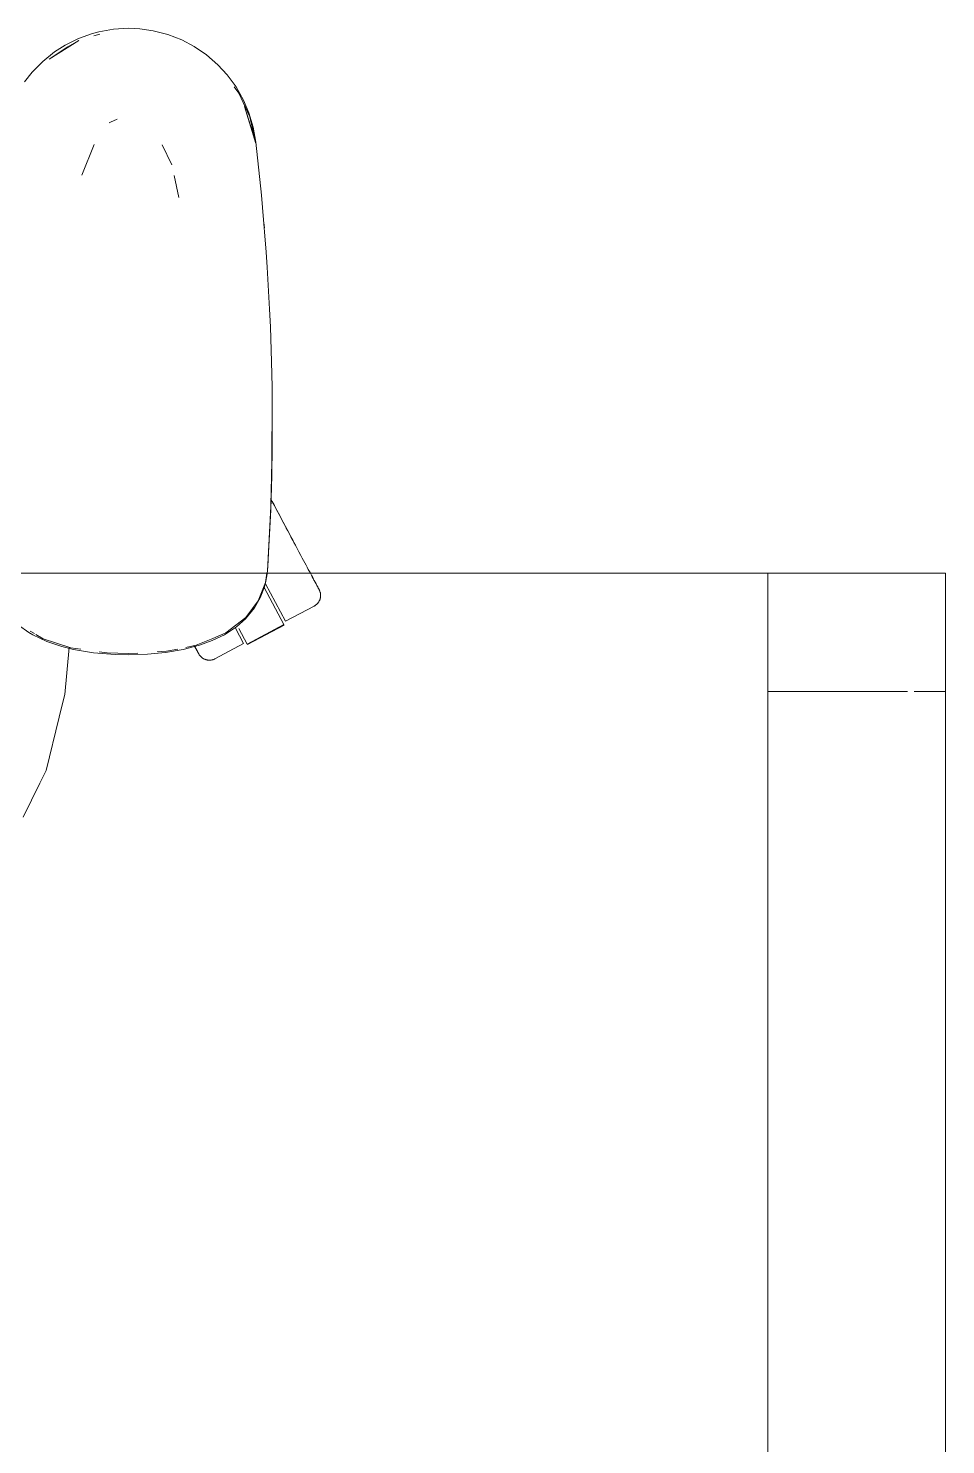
# Model space of a CAD drawing. Header units: millimetres. Extents: x 155927 to 317870, y -36033 to 97293.
# Drawn here: x 227930 to 228239.3, y 11492 to 11969.8 of the extents above; entities that cross this region are included whole.
import ezdxf

# ---------------------------------------------------------------- set-up
doc = ezdxf.new("R2010")
doc.units = ezdxf.units.MM
doc.header["$MEASUREMENT"] = 0
doc.layers.add('G-IMPT', color=8, linetype='CONTINUOUS', lineweight=9)
doc.layers.add('I-FURN', color=8, linetype='CONTINUOUS', lineweight=9)

msp = doc.modelspace()

# ---------------------------------------------------------------- linework, layer by layer
at = {"layer": 'G-IMPT'}
for p, q in [((227963.77, 11969.83), (227958.73, 11969.53)), ((227963.77, 11969.83), (227967.62, 11969.66)), ((227972.13, 11969.01), (227967.62, 11969.66)), ((227946.98, 11965.73), (227937.03, 11959.41)), ((227946.88, 11966.38), (227942.37, 11964.14)), ((227946.98, 11965.73), (227943.3, 11963.57)), ((227946.88, 11966.38), (227951.65, 11968.09)), ((227953.78, 11968.65), (227951.65, 11968.09)), ((227952.09, 11967.29), (227954.12, 11967.91)), ((227958.73, 11969.53), (227953.78, 11968.65)), ((227972.13, 11969.01), (227977, 11967.75)), ((227981.71, 11965.92), (227977, 11967.75)), ((227985.87, 11963.73), (227981.71, 11965.92)), ((227934.85, 11958.68), (227938.82, 11961.87)), ((227943.3, 11963.57), (227937.03, 11959.41)), ((227942.37, 11964.14), (227938.82, 11961.87)), ((227985.87, 11963.73), (227990.04, 11960.9)), ((227990.04, 11960.9), (227993.88, 11957.57)), ((227934.85, 11958.68), (227931.3, 11955.08)), ((227997.04, 11954.14), (227993.88, 11957.57)), ((227931.3, 11955.08), (227928.68, 11951.77)), ((227997.04, 11954.14), (228000.04, 11950.05)), ((227999.35, 11950.09), (228000.94, 11947.99)), ((228002.55, 11945.61), (228000.04, 11950.05)), ((228004.68, 11939.92), (228000.94, 11947.99)), ((228002.55, 11945.61), (228004.36, 11941.37)), ((228006.72, 11930.95), (228002.89, 11943.41)), ((228002.89, 11943.41), (228005.8, 11934.27)), ((228004.36, 11941.37), (228005.83, 11936.51)), ((227957.72, 11938.2), (227957.27, 11937.9)), ((227959.94, 11939.22), (227957.72, 11938.2)), ((228004.68, 11939.92), (228006.59, 11931.52)), ((228006.72, 11931.47), (228005.83, 11936.51)), ((228006.72, 11930.95), (228005.8, 11934.27)), ((228008.63, 11913.54), (228006.72, 11931.47)), ((227948.05, 11920.25), (227952.2, 11930.68)), ((227975.15, 11930.58), (227978.42, 11923.8)), ((227980.75, 11912.75), (227979.18, 11920.19)), ((228008.97, 11909.41), (228008.63, 11913.54)), ((228010.22, 11894.35), (228008.97, 11909.41)), ((228009.57, 11902.54), (228009.4, 11904.21)), ((228010.22, 11894.35), (228010.55, 11889.26)), ((228010.55, 11889.26), (228011.36, 11875.13)), ((228011.61, 11869.1), (228011.36, 11875.13)), ((228011.61, 11869.1), (228012, 11857.34)), ((228011.75, 11864.22), (228011.86, 11862.28)), ((228011.86, 11862.28), (228011.88, 11860.78)), ((228012.17, 11848.92), (228012, 11857.34)), ((228012.17, 11848.92), (228012.05, 11818.91)), ((228012.17, 11848.92), (228012.21, 11828.74)), ((228012.17, 11848.92), (228012.25, 11838.13)), ((228012.05, 11818.91), (228012.25, 11838.13)), ((228012.21, 11828.74), (228011.71, 11807.34)), ((228012.21, 11828.74), (228011.75, 11808.55)), ((228012.21, 11828.74), (228012.05, 11818.91)), ((228012.19, 11826.7), (228012.11, 11824.49)), ((228012.17, 11828.74), (228012.19, 11826.7)), ((228012.05, 11818.91), (228011.71, 11807.34)), ((228011.75, 11808.55), (228010.66, 11786.77)), ((228011.71, 11807.34), (228010.66, 11786.77)), ((228011.75, 11808.55), (228010.77, 11788.38)), ((228011.71, 11807.34), (228011.75, 11808.55)), ((228010.66, 11786.77), (228010.77, 11788.38)), ((228009.94, 11782.91), (228010.42, 11786.07)), ((228009.96, 11782.73), (228010.41, 11785.12)), ((228010.66, 11786.77), (228010.41, 11785.12)), ((228009.94, 11782.91), (228007.53, 11776.71)), ((228008.2, 11777.74), (228009.59, 11781.38)), ((228009.96, 11782.73), (228009.59, 11781.38)), ((228006.24, 11774.31), (228003.16, 11770.57)), ((228007.53, 11776.71), (228003.36, 11771.09)), ((228008.2, 11777.74), (228006.24, 11774.31)), ((228003.36, 11771.09), (227996.57, 11765.87)), ((228000.13, 11767.9), (228003.16, 11770.57)), ((227926.71, 11768.46), (227930.16, 11766.01)), ((227931.54, 11765.2), (227930.16, 11766.01)), ((227932.03, 11765.61), (227930.59, 11766.47)), ((227936.17, 11763), (227931.54, 11765.2)), ((227934.95, 11763.86), (227932.5, 11765.33)), ((227996.08, 11765.24), (227992.01, 11763.26)), ((227996.57, 11765.87), (227992.18, 11764.03)), ((227996.08, 11765.24), (228000.13, 11767.9)), ((227944.35, 11760.83), (227934.95, 11763.86)), ((227941.26, 11761.26), (227936.17, 11763)), ((227941.26, 11761.26), (227945.19, 11760.28)), ((227943.72, 11760.96), (227942.28, 11745.09)), ((227947.64, 11760.37), (227944.35, 11760.83)), ((227945.19, 11760.28), (227951.95, 11759.16)), ((227956.61, 11759.11), (227953.82, 11759.5)), ((227976.6, 11759.66), (227973.39, 11759.46)), ((227976.26, 11759.25), (227982.19, 11760.25)), ((227980.35, 11760.43), (227976.6, 11759.66)), ((227987.67, 11761.68), (227982.19, 11760.25)), ((227986.56, 11761.7), (227983.09, 11760.99)), ((227986.56, 11761.7), (227992.18, 11764.03)), ((227987.67, 11761.68), (227992.01, 11763.26)), ((227959.26, 11758.59), (227951.95, 11759.16)), ((227956.61, 11759.11), (227963.77, 11758.88)), ((227959.26, 11758.59), (227963.77, 11758.5)), ((227966.88, 11759.07), (227963.77, 11758.88)), ((227963.77, 11758.5), (227970.11, 11758.68)), ((227976.26, 11759.25), (227970.11, 11758.68)), ((227942.28, 11745.09), (227940.98, 11739.8)), ((227936, 11719.48), (227940.4, 11737.42)), ((227940.4, 11737.42), (227940.98, 11739.8)), ((227933.85, 11715.12), (227936, 11719.48)), ((227933.85, 11715.12), (227928.21, 11703.65))]:
    msp.add_line(p, q, dxfattribs=at)
at = {"layer": 'I-FURN'}
for p, q in [((228012.19, 11810.25), (228011.67, 11811.24)), ((228011.91, 11810.79), (228012.43, 11809.8)), ((228012.72, 11809.26), (228012.19, 11810.25)), ((228012.43, 11809.8), (228012.96, 11808.81)), ((228013.25, 11808.27), (228012.72, 11809.26)), ((228012.96, 11808.81), (228013.49, 11807.81)), ((228013.78, 11807.26), (228013.25, 11808.27)), ((228013.49, 11807.81), (228014.02, 11806.8)), ((228014.31, 11806.26), (228013.78, 11807.26)), ((228014.02, 11806.8), (228014.56, 11805.8)), ((228014.85, 11805.26), (228014.31, 11806.26)), ((228014.56, 11805.8), (228015.09, 11804.79)), ((228015.38, 11804.25), (228014.85, 11805.26)), ((228015.09, 11804.79), (228015.63, 11803.79)), ((228015.91, 11803.25), (228015.38, 11804.25)), ((228015.63, 11803.79), (228016.16, 11802.79)), ((228016.45, 11802.25), (228015.91, 11803.25)), ((228016.16, 11802.79), (228016.69, 11801.79)), ((228016.97, 11801.25), (228016.45, 11802.25)), ((228016.69, 11801.79), (228017.22, 11800.8)), ((228017.5, 11800.27), (228016.97, 11801.25)), ((228017.22, 11800.8), (228017.74, 11799.82)), ((228018.02, 11799.29), (228017.5, 11800.27)), ((228017.74, 11799.82), (228018.26, 11798.84)), ((228018.53, 11798.32), (228018.02, 11799.29)), ((228018.26, 11798.84), (228018.77, 11797.88)), ((228019.04, 11797.36), (228018.53, 11798.32)), ((228018.77, 11797.88), (228019.28, 11796.93)), ((228019.55, 11796.42), (228019.04, 11797.36)), ((228019.28, 11796.93), (228019.77, 11795.99)), ((228020.04, 11795.49), (228019.55, 11796.42)), ((228019.77, 11795.99), (228020.26, 11795.07)), ((228020.53, 11794.57), (228020.04, 11795.49)), ((228020.26, 11795.07), (228020.75, 11794.16)), ((228021, 11793.68), (228020.53, 11794.57)), ((228020.75, 11794.16), (228021.22, 11793.27)), ((228021.47, 11792.8), (228021, 11793.68)), ((228021.22, 11793.27), (228021.68, 11792.4)), ((228021.92, 11791.94), (228021.47, 11792.8)), ((228021.68, 11792.4), (228022.13, 11791.56)), ((228022.37, 11791.11), (228021.92, 11791.94)), ((228022.8, 11790.3), (228022.37, 11791.11)), ((228023.22, 11789.51), (228022.8, 11790.3)), ((228023.62, 11788.75), (228023.22, 11789.51)), ((228024.01, 11788.01), (228023.62, 11788.75)), ((228239.31, 11786.07), (226639.31, 11786.07)), ((226639.31, 11786.07), (228239.31, 11786.07)), ((228024.39, 11787.31), (228024.01, 11788.01)), ((228024.75, 11786.63), (228024.39, 11787.31)), ((228025.1, 11785.98), (228024.75, 11786.63)), ((228025.42, 11785.36), (228025.1, 11785.98)), ((228025.73, 11784.78), (228025.42, 11785.36)), ((228025.57, 11785.09), (228025.87, 11784.52)), ((228026.03, 11784.23), (228025.73, 11784.78)), ((228025.87, 11784.52), (228026.16, 11783.99)), ((228026.3, 11783.71), (228026.03, 11784.23)), ((228026.16, 11783.99), (228026.42, 11783.49)), ((228026.56, 11783.23), (228026.3, 11783.71)), ((228026.42, 11783.49), (228026.67, 11783.02)), ((228179.31, 11786.07), (228179.31, 11746.07)), ((228179.31, 11351.07), (228179.31, 11786.07)), ((228239.31, 11786.07), (228179.31, 11786.07)), ((228179.31, 11786.07), (228239.31, 11786.07)), ((228239.31, 11786.07), (228239.31, 10986.07)), ((228239.31, 11746.07), (228239.31, 11786.07)), ((228239.31, 10986.07), (228239.31, 11786.07)), ((228239.31, 11786.07), (228239.31, 10986.07)), ((228009.53, 11781.17), (228016.18, 11768.67)), ((228016.72, 11769.79), (228009.98, 11782.45)), ((228026.8, 11782.78), (228026.56, 11783.23)), ((228026.67, 11783.02), (228026.9, 11782.59)), ((228027.01, 11782.37), (228026.8, 11782.78)), ((228026.9, 11782.59), (228027.11, 11782.2)), ((228027.21, 11782), (228027.01, 11782.37)), ((228027.11, 11782.2), (228027.3, 11781.84)), ((228027.39, 11781.67), (228027.21, 11782)), ((228027.3, 11781.84), (228027.47, 11781.52)), ((228027.55, 11781.37), (228027.39, 11781.67)), ((228027.47, 11781.52), (228027.61, 11781.24)), ((228027.69, 11781.11), (228027.55, 11781.37)), ((228027.61, 11781.24), (228027.74, 11781)), ((228027.8, 11780.89), (228027.69, 11781.11)), ((228027.74, 11781), (228027.85, 11780.8)), ((228027.9, 11780.71), (228027.8, 11780.89)), ((228027.85, 11780.8), (228027.93, 11780.64)), ((228027.97, 11780.57), (228027.9, 11780.71)), ((228027.93, 11780.64), (228028, 11780.52)), ((228028.03, 11780.47), (228027.97, 11780.57)), ((228028, 11780.52), (228028.04, 11780.44)), ((228028.06, 11780.41), (228028.03, 11780.47)), ((228028.04, 11780.44), (228028.07, 11780.4)), ((228028.07, 11780.39), (228028.06, 11780.41)), ((228028.07, 11780.4), (228028.07, 11780.39)), ((228028.07, 11780.39), (228028.14, 11780.25)), ((228028.14, 11780.25), (228028.21, 11780.1)), ((228028.21, 11780.1), (228028.27, 11779.95)), ((228028.27, 11779.95), (228028.32, 11779.8)), ((228028.32, 11779.8), (228028.37, 11779.64)), ((228028.37, 11779.64), (228028.42, 11779.49)), ((228028.42, 11779.49), (228028.45, 11779.33)), ((228028.45, 11779.33), (228028.48, 11779.17)), ((228028.48, 11779.17), (228028.51, 11779.01)), ((228028.51, 11779.01), (228028.52, 11778.85)), ((228028.52, 11778.85), (228028.54, 11778.69)), ((228028.54, 11778.69), (228028.54, 11778.53)), ((228028.54, 11778.53), (228028.54, 11778.37)), ((228016.72, 11769.79), (228026.4, 11774.94)), ((228026.44, 11774.96), (228026.4, 11774.94)), ((228026.58, 11775.04), (228026.44, 11774.96)), ((228026.72, 11775.12), (228026.58, 11775.04)), ((228026.85, 11775.22), (228026.72, 11775.12)), ((228026.98, 11775.31), (228026.85, 11775.22)), ((228027.1, 11775.41), (228026.98, 11775.31)), ((228027.23, 11775.52), (228027.1, 11775.41)), ((228027.34, 11775.63), (228027.23, 11775.52)), ((228027.46, 11775.75), (228027.34, 11775.63)), ((228027.56, 11775.87), (228027.46, 11775.75)), ((228027.67, 11775.99), (228027.56, 11775.87)), ((228027.76, 11776.12), (228027.67, 11775.99)), ((228027.86, 11776.25), (228027.76, 11776.12)), ((228027.94, 11776.39), (228027.86, 11776.25)), ((228028.02, 11776.53), (228027.94, 11776.39)), ((228028.1, 11776.67), (228028.02, 11776.53)), ((228028.17, 11776.81), (228028.1, 11776.67)), ((228028.24, 11776.96), (228028.17, 11776.81)), ((228028.29, 11777.11), (228028.24, 11776.96)), ((228028.35, 11777.26), (228028.29, 11777.11)), ((228028.39, 11777.42), (228028.35, 11777.26)), ((228028.43, 11777.57), (228028.39, 11777.42)), ((228028.47, 11777.73), (228028.43, 11777.57)), ((228028.49, 11777.89), (228028.47, 11777.73)), ((228028.52, 11778.05), (228028.49, 11777.89)), ((228028.53, 11778.21), (228028.52, 11778.05)), ((228028.54, 11778.37), (228028.53, 11778.21)), ((228002.59, 11762.28), (227999.83, 11767.47)), ((228003.82, 11762.09), (228001.01, 11767.38)), ((228016.18, 11768.67), (228003.82, 11762.09)), ((228003.91, 11761.92), (228016.27, 11768.49)), ((227986.05, 11761.42), (227986.28, 11760.99)), ((227986.4, 11760.78), (227986.18, 11761.19)), ((227986.28, 11760.99), (227986.49, 11760.6)), ((227986.6, 11760.4), (227986.4, 11760.78)), ((227986.49, 11760.6), (227986.68, 11760.25)), ((227986.77, 11760.07), (227986.6, 11760.4)), ((227986.68, 11760.25), (227986.85, 11759.93)), ((227986.93, 11759.77), (227986.77, 11760.07)), ((227986.85, 11759.93), (227987, 11759.65)), ((227987.07, 11759.51), (227986.93, 11759.77)), ((227987, 11759.65), (227987.13, 11759.41)), ((227987.19, 11759.29), (227987.07, 11759.51)), ((227987.13, 11759.41), (227987.23, 11759.21)), ((227992.9, 11757.13), (228002.59, 11762.28)), ((227987.28, 11759.11), (227987.19, 11759.29)), ((227987.23, 11759.21), (227987.32, 11759.05)), ((227987.36, 11758.97), (227987.28, 11759.11)), ((227987.32, 11759.05), (227987.38, 11758.92)), ((227987.41, 11758.87), (227987.36, 11758.97)), ((227987.38, 11758.92), (227987.43, 11758.84)), ((227987.44, 11758.81), (227987.41, 11758.87)), ((227987.43, 11758.84), (227987.45, 11758.8)), ((227987.45, 11758.79), (227987.44, 11758.81)), ((227987.45, 11758.8), (227987.45, 11758.79)), ((227987.47, 11758.76), (227987.45, 11758.79)), ((227987.55, 11758.62), (227987.47, 11758.76)), ((227987.64, 11758.48), (227987.55, 11758.62)), ((227987.73, 11758.35), (227987.64, 11758.48)), ((227987.83, 11758.22), (227987.73, 11758.35)), ((227987.93, 11758.09), (227987.83, 11758.22)), ((227988.03, 11757.97), (227987.93, 11758.09)), ((227988.14, 11757.85), (227988.03, 11757.97)), ((227988.26, 11757.74), (227988.14, 11757.85)), ((227988.38, 11757.63), (227988.26, 11757.74)), ((227988.5, 11757.53), (227988.38, 11757.63)), ((227988.63, 11757.43), (227988.5, 11757.53)), ((227988.76, 11757.34), (227988.63, 11757.43)), ((227988.9, 11757.25), (227988.76, 11757.34)), ((227989.04, 11757.17), (227988.9, 11757.25)), ((227989.18, 11757.09), (227989.04, 11757.17)), ((227989.33, 11757.02), (227989.18, 11757.09)), ((227989.47, 11756.96), (227989.33, 11757.02)), ((227989.62, 11756.9), (227989.47, 11756.96)), ((227989.78, 11756.85), (227989.62, 11756.9)), ((227989.93, 11756.8), (227989.78, 11756.85)), ((227990.09, 11756.76), (227989.93, 11756.8)), ((227990.24, 11756.73), (227990.09, 11756.76)), ((227990.4, 11756.7), (227990.24, 11756.73)), ((227990.56, 11756.68), (227990.4, 11756.7)), ((227990.72, 11756.67), (227990.56, 11756.68)), ((227990.89, 11756.66), (227990.72, 11756.67)), ((227991.05, 11756.66), (227990.89, 11756.66)), ((227991.21, 11756.66), (227991.05, 11756.66)), ((227991.37, 11756.67), (227991.21, 11756.66)), ((227991.53, 11756.69), (227991.37, 11756.67)), ((227991.69, 11756.71), (227991.53, 11756.69)), ((227991.85, 11756.74), (227991.69, 11756.71)), ((227992, 11756.78), (227991.85, 11756.74)), ((227992.16, 11756.82), (227992, 11756.78)), ((227992.31, 11756.87), (227992.16, 11756.82)), ((227992.46, 11756.93), (227992.31, 11756.87)), ((227992.61, 11756.99), (227992.46, 11756.93)), ((227992.76, 11757.05), (227992.61, 11756.99)), ((227992.9, 11757.13), (227992.76, 11757.05)), ((228179.31, 11746.07), (228179.31, 11026.07)), ((228226.41, 11746.07), (228179.31, 11746.07)), ((228226.41, 11746.07), (228179.31, 11746.07)), ((228239.31, 11746.07), (228228.73, 11746.07)), ((228239.31, 11746.07), (228228.73, 11746.07)), ((228239.31, 11026.07), (228239.31, 11746.07))]:
    msp.add_line(p, q, dxfattribs=at)

doc.saveas('drawing.dxf')
